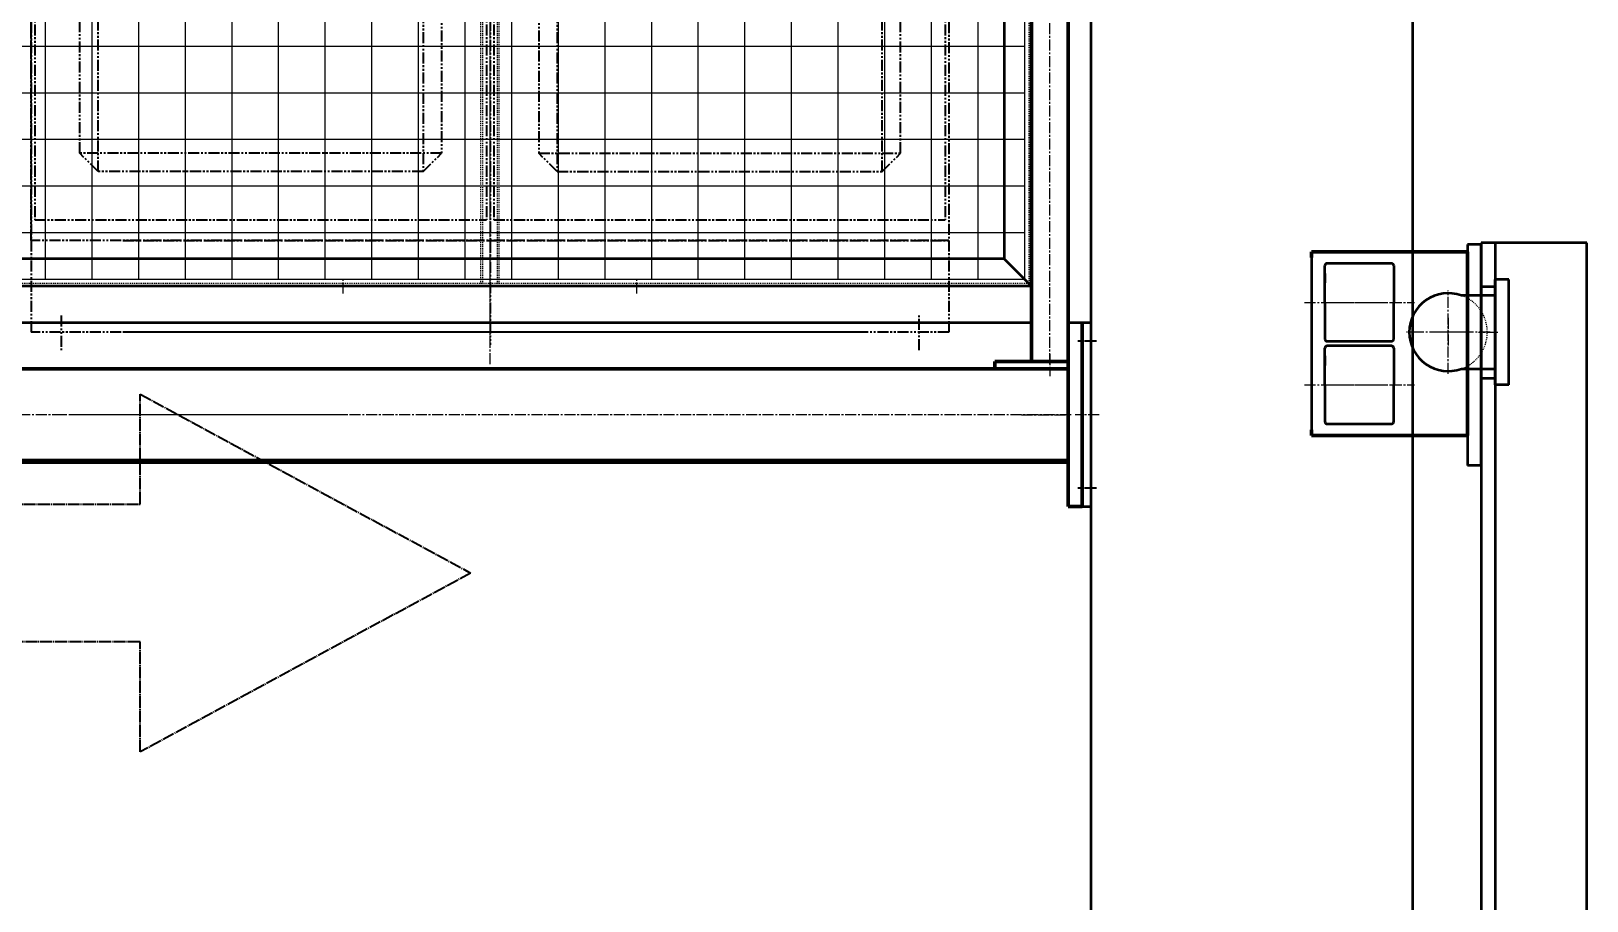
# Model space of a CAD drawing. Header units: millimetres. Extents: x -67280 to 67280, y -47520 to 47520.
# Drawn here: x -46153 to -44458, y 29664 to 30612 of the extents above; entities that cross this region are included whole.
import ezdxf

# ---------------------------------------------------------------- set-up
doc = ezdxf.new("R2010")
doc.units = ezdxf.units.MM
for name, pattern in [('AD_LTYPE10 0.20 mm_1_1_1_1_1_1_1_1_1_1_1_1_1_1_1', [16, 13, -1, 1, -1]), ('AD_LTYPE6 0.09 mm_1_1_1_1_1_1_1_1_1_1_1_1_1_1_1', [16, 13, -1, 1, -1]), ('双点画线', [22, 12, -2, 2, -2, 2, -2]), ('点画线', [18, 12, -2, 2, -2]), ('虚线', [2, 1, -1])]:
    doc.linetypes.add(name, pattern=pattern)
doc.layers.get('0').update_dxf_attribs({"lineweight": 35})
for name, color, linetype, lineweight in [('7', 30, '双点画线', 18), ('EB0', 7, 'Continuous', 35), ('EB0_1', 7, 'Continuous', 35), ('中心线', 1, 'AD_LTYPE6 0.09 mm_1_1_1_1_1_1_1_1_1_1_1_1_1_1_1', 25), ('中心线层', 1, '点画线', 18), ('剖面线层', 6, 'Continuous', 18), ('尺寸线层', 4, 'Continuous', 18), ('粗实线层', 7, 'Continuous', 35), ('粗实线层_1', 7, 'Continuous', 35), ('细实线层', 3, 'Continuous', 18), ('虚线层', 100, '虚线', 18)]:
    doc.layers.add(name, color=color, linetype=linetype, lineweight=lineweight)
doc.styles.add('标准', font='', dxfattribs={"width": 0.667})
doc.styles.get('标准').set_extended_font_data('宋体')
doc.dimstyles.new('标准', dxfattribs={"dimscale": 160, "dimtxt": 2, "dimasz": 1, "dimexe": 1, "dimexo": 0, "dimgap": 1, "dimtad": 1, "dimdec": 1, "dimdsep": 46, "dimtxsty": '标准', "dimblk": '_CAXARROW', "dimcen": 0, "dimdle": 2, "dimaunit": 1, "dimadec": 0, "dimazin": 2, "dimtfac": 0.707107, "dimtdec": 3, "dimtmove": 0, "dimatfit": 3, "dimfxl": 0, "dimfrac": 2, "dimtolj": 1, "dimarcsym": 0})

# ---------------------------------------------------------------- blocks, each defined once
blk = doc.blocks.new('*X93')
at = {"layer": '尺寸线层', "linetype": 'Continuous', "lineweight": 18}
for points in [[(-48363.8, 39764.1), (-48383.8, 39604.1), (-48343.8, 39604.1)], [(-48363.8, 28564.1), (-48383.8, 28724.1), (-48343.8, 28724.1)]]:
    blk.add_hatch(color=0, dxfattribs=at).paths.add_polyline_path(points, flags=0)
at = {"layer": '尺寸线层', "color": 0}
for p, q in [((-46638, 39764.1), (-48523.8, 39764.1)), ((-45960.3, 28564.1), (-48523.8, 28564.1))]:
    blk.add_line(p, q, dxfattribs=at)
at = {"layer": '尺寸线层', "color": 0, "linetype": 'Continuous', "lineweight": 18}
blk.add_line((-48363.8, 28564.1), (-48363.8, 39764.1), dxfattribs=at)
at = {"layer": '尺寸线层', "color": 0, "insert": (-48683.8, 34164.1), "char_height": 320, "width": 1539.614, "attachment_point": 5, "rotation": 90, "line_spacing_factor": 1.15057, "style": '标准'}
blk.add_mtext('\\T1.1;11200', dxfattribs=at)
blk = doc.blocks.new('_CAXARROW')
blk.add_hatch(color=0).paths.add_polyline_path([(0, 0), (-1, 0.125), (-1, -0.125)], flags=0)
blk = doc.blocks.new('*X115')
at = {"layer": '尺寸线层', "linetype": 'Continuous', "lineweight": 18}
for points in [[(-50467.1, 39964.1), (-50447.1, 39804.1), (-50487.1, 39804.1)], [(-50467.1, 28364.1), (-50447.1, 28524.1), (-50487.1, 28524.1)]]:
    blk.add_hatch(color=0, dxfattribs=at).paths.add_polyline_path(points, flags=0)
at = {"layer": '尺寸线层', "color": 0}
for p, q in [((-48673.3, 39964.1), (-50627.1, 39964.1)), ((-45960.3, 28364.1), (-50627.1, 28364.1))]:
    blk.add_line(p, q, dxfattribs=at)
at = {"layer": '尺寸线层', "color": 0, "linetype": 'Continuous', "lineweight": 18}
blk.add_line((-50467.1, 39964.1), (-50467.1, 28364.1), dxfattribs=at)
at = {"layer": '尺寸线层', "color": 0, "insert": (-50787.1, 34314.1), "char_height": 320, "width": 1539.614, "attachment_point": 5, "rotation": 90, "line_spacing_factor": 1.15057, "style": '标准'}
blk.add_mtext('\\T1.1;11600', dxfattribs=at)
blk = doc.blocks.new('*X117')
at = {"layer": 'EB0', "linetype": 'AD_LTYPE10 0.20 mm_1_1_1_1_1_1_1_1_1_1_1_1_1_1_1', "lineweight": 25}
for points in [[(999, -270), (360, -270), (360, -390), (0, -195), (360, 0), (360, -120), (999, -120)], [(360, -120), (999, -120), (999, 0), (1359, -195), (999, -390), (999, -270), (360, -270)]]:
    blk.add_lwpolyline(points, dxfattribs=at)
blk = doc.blocks.new('*X1216')
at = {"layer": 'EB0_1'}
for p, q in [((0, -47), (1180, -47)), ((0, -675), (0, -47)), ((30, -77), (0, -47)), ((1150, -77), (1180, -47)), ((1180, -47), (1180, -675)), ((30, -77), (1150, -77)), ((30, -645), (30, -77)), ((1150, -77), (1150, -645)), ((0, -675), (30, -645)), ((1150, -645), (30, -645)), ((1150, -645), (1180, -675)), ((1180, -675), (0, -675))]:
    blk.add_line(p, q, dxfattribs=at)
at = {"layer": '中心线层', "linetype": '点画线', "lineweight": 18}
for p, q in [((37.5, -85.3), (37.5, -29.2)), ((1142.5, -65.2), (1142.5, -29.2)), ((430, -58), (430, -42)), ((750, -58), (750, -42)), ((20.5, -84.5), (-5.5, -84.5)), ((1188, -84.5), (1162, -84.5)), ((430, -683), (430, -667)), ((750, -683), (750, -667))]:
    blk.add_line(p, q, dxfattribs=at)
at = {"layer": '中心线层'}
blk.add_line((590, -675), (590, -37), dxfattribs=at)
at = {"layer": '剖面线层', "color": 3, "linetype": 'Continuous', "lineweight": 18}
for p, q in [((1172.5, -54.1), (7.5, -54.1)), ((7.5, -667.5), (7.5, -54.5)), ((1172.5, -57.9), (7.5, -57.9)), ((54.9, -667.5), (54.9, -54.5)), ((105.7, -667.5), (105.7, -54.5)), ((156.5, -667.5), (156.5, -54.5)), ((207.3, -667.5), (207.3, -54.5)), ((258.1, -667.5), (258.1, -54.5)), ((308.9, -667.5), (308.9, -54.5)), ((359.7, -667.5), (359.7, -54.5)), ((410.5, -667.5), (410.5, -54.5)), ((461.3, -667.5), (461.3, -54.5)), ((512.1, -667.5), (512.1, -54.5)), ((562.9, -667.5), (562.9, -54.5)), ((613.7, -667.5), (613.7, -54.5)), ((664.5, -667.5), (664.5, -54.5)), ((715.3, -667.5), (715.3, -54.5)), ((766.1, -667.5), (766.1, -54.5)), ((816.9, -667.5), (816.9, -54.5)), ((867.7, -667.5), (867.7, -54.5)), ((918.5, -667.5), (918.5, -54.5)), ((969.3, -667.5), (969.3, -54.5)), ((1020.1, -667.5), (1020.1, -54.5)), ((1070.9, -667.5), (1070.9, -54.5)), ((1121.7, -667.5), (1121.7, -54.5)), ((1172.5, -667.5), (1172.5, -54.5)), ((1172.5, -108.7), (7.5, -108.7)), ((1172.5, -159.5), (7.5, -159.5)), ((1172.5, -210.3), (7.5, -210.3)), ((1172.5, -261.1), (7.5, -261.1)), ((1172.5, -311.9), (7.5, -311.9)), ((1172.5, -362.7), (7.5, -362.7)), ((1172.5, -413.5), (7.5, -413.5)), ((1172.5, -464.3), (7.5, -464.3)), ((1172.5, -515.1), (7.5, -515.1)), ((1172.5, -565.9), (7.5, -565.9)), ((1172.5, -616.7), (7.5, -616.7))]:
    blk.add_line(p, q, dxfattribs=at)
at = {"layer": '细实线层'}
for p, q in [((7.5, -54.5), (1172.5, -54.5)), ((1172.5, -667.5), (7.5, -667.5))]:
    blk.add_line(p, q, dxfattribs=at)
at = {"layer": '虚线层'}
for p, q in [((3, -50), (1177, -50)), ((3, -672), (3, -50)), ((580, -672), (580, -50)), ((582, -672), (582, -50)), ((598, -672), (598, -50)), ((600, -672), (600, -50)), ((1177, -50), (1177, -672)), ((1177, -672), (3, -672))]:
    blk.add_line(p, q, dxfattribs=at)
blk = doc.blocks.new('*X1215')
at = {"layer": '7', "linetype": '双点画线', "lineweight": 25}
for p, q in [((-644.9, -271.5), (-644.9, -2232)), ((-1144.9, -318), (-1145, -2118)), ((-1145, -2118), (-1144.9, -318)), ((-1140.9, -320.5), (-1141, -2095.5)), ((-1140.9, -320.5), (-1141, -2095.5)), ((-648.9, -320.5), (-648.9, -2095.5)), ((-640.9, -320.5), (-640.9, -2095.5)), ((-148.9, -320.5), (-149, -2095.5)), ((-144.9, -318), (-145, -2118)), ((-1071.9, -2043), (-1071.9, -373)), ((-717.9, -373), (-717.9, -2043)), ((-571.9, -373), (-571.9, -2043)), ((-217.9, -2043), (-217.9, -373)), ((-1091.9, -2023), (-1091.9, -393)), ((-697.9, -393), (-697.9, -2023)), ((-591.9, -393), (-591.9, -2023)), ((-197.9, -2023), (-197.9, -393)), ((-1145, -1933.9), (-1144.9, -1484)), ((-697.9, -2023), (-1091.9, -2023)), ((-1071.9, -2043), (-1091.9, -2023)), ((-717.9, -2043), (-697.9, -2023)), ((-571.9, -2043), (-591.9, -2023)), ((-591.9, -2023), (-197.9, -2023)), ((-217.9, -2043), (-197.9, -2023)), ((-717.9, -2043), (-1071.9, -2043)), ((-571.9, -2043), (-217.9, -2043)), ((-1141, -2095.5), (-648.9, -2095.5)), ((-640.9, -2095.5), (-149, -2095.5)), ((-1145, -2118), (-1145, -2218)), ((-145, -2118), (-1145, -2118)), ((-145, -2118), (-1045, -2118)), ((-145, -2118), (-1045, -2118)), ((-1045, -2118), (-145, -2118)), ((-145, -2118), (-145, -2218)), ((-1112.3, -2200), (-1112.3, -2237.5)), ((-177.3, -2237.5), (-177.3, -2200)), ((-145, -2218), (-1145, -2218)), ((-245, -2218), (-1045, -2218))]:
    blk.add_line(p, q, dxfattribs=at)
at = {"layer": 'EB0', "linetype": 'Continuous', "lineweight": 50}
for p, q in [((-55, -2250), (-55, -136)), ((-15, -2250), (-15, -136)), ((0, -2208), (0, -2408)), ((-95, -2258), (-95, -2250)), ((-95, -2250), (-15, -2250)), ((-15, -2250), (-15, -2258)), ((-15, -2258), (-1275, -2258)), ((-15, -2258), (-95, -2258)), ((-15, -2358), (-15, -2258)), ((-15, -2258), (-15, -2358)), ((-15, -2358), (-15, -2258)), ((-15, -2358), (-1275, -2358)), ((-15, -2358), (-15, -2408)), ((0, -2408), (-15, -2408))]:
    blk.add_line(p, q, dxfattribs=at)
at = {"layer": 'EB0'}
for p, q in [((-15, -2148), (-15, -2208)), ((-55, -2168), (-1235, -2168)), ((-55, -2208), (-1235, -2208))]:
    blk.add_line(p, q, dxfattribs=at)
at = {"layer": '中心线层'}
for p, q in [((-645, -2253), (-645, -133)), ((-35, -2253), (-35, -133)), ((-12, -2308), (-1278, -2308)), ((-1052, -2308), (-1118, -2308)), ((-832, -2308), (-1088, -2308)), ((-802, -2308), (-868, -2308))]:
    blk.add_line(p, q, dxfattribs=at)
at = {"layer": '中心线层', "linetype": '点画线', "lineweight": 18}
for p, q in [((-35, -2241.9), (-35, -2266)), ((-66, -2308), (-12, -2308))]:
    blk.add_line(p, q, dxfattribs=at)
at = {"layer": '粗实线层'}
for p, q in [((0, -2208), (-15, -2208)), ((-15, -2208), (-15, -2258)), ((-1235, -2360), (-15, -2360)), ((-15, -2358), (-1145.8, -2358))]:
    blk.add_line(p, q, dxfattribs=at)
at = {"layer": '虚线层', "linetype": '虚线', "lineweight": 18}
blk.add_line((-15, -2208), (-15, -2258), dxfattribs=at)
at = {"layer": '虚线层', "linetype": 'Continuous', "lineweight": 50}
blk.add_line((-15, -2258), (-15, -2358), dxfattribs=at)
at = {"layer": 'EB0'}
blk.add_blockref('*X1216', (-1235, -1493), dxfattribs=at)
blk = doc.blocks.new('*X1299')
at = {"layer": '粗实线层'}
for p, q in [((-15, 0), (-15, 115)), ((0, 115), (-15, 115)), ((0, 0), (0, 115)), ((0, 0), (-15, 0))]:
    blk.add_line(p, q, dxfattribs=at)
blk = doc.blocks.new('*X1214')
at = {"layer": 'EB0'}
for p, q in [((400, 407.5), (400, 10427.5)), ((750, 10427.5), (750, 407.4)), ((390, 1417.5), (390, 1217.5)), ((400, 1417.5), (390, 1417.5)), ((390, 1417.5), (390, 1217.5)), ((390, 1217.5), (400, 1217.5))]:
    blk.add_line(p, q, dxfattribs=at)
at = {"layer": 'EB0', "linetype": 'Continuous', "lineweight": 50}
for p, q in [((640, 1495), (640, 1489)), ((810, 1495), (640, 1495)), ((810, 1495), (810, 1295)), ((640, 1301), (640, 1295)), ((810, 1295), (640, 1295))]:
    blk.add_line(p, q, dxfattribs=at)
at = {"layer": '中心线'}
for p, q in [((405.7, 1397.5), (385.4, 1397.5)), ((405.7, 1237.5), (385.4, 1237.5))]:
    blk.add_line(p, q, dxfattribs=at)
at = {"layer": '中心线层'}
for p, q in [((789, 1362), (789, 1453)), ((632.4, 1440), (658.4, 1440)), ((726.3, 1440), (752.3, 1440)), ((834.5, 1407.5), (743.5, 1407.5)), ((804.5, 1407.5), (773.5, 1407.5)), ((789, 1423), (789, 1392)), ((843, 1407), (822, 1407)), ((632.4, 1350), (658.4, 1350)), ((726.3, 1350), (752.3, 1350)), ((408.7, 1317.5), (382.4, 1317.5))]:
    blk.add_line(p, q, dxfattribs=at)
at = {"layer": '中心线层', "linetype": '点画线', "lineweight": 18}
for p, q in [((657, 1440), (727, 1440)), ((657, 1440), (727, 1440)), ((669.5, 1440), (714.5, 1440)), ((669.5, 1440), (714.5, 1440)), ((657, 1350), (727, 1350)), ((657, 1350), (727, 1350)), ((669.5, 1350), (714.5, 1350)), ((669.5, 1350), (714.5, 1350))]:
    blk.add_line(p, q, dxfattribs=at)
at = {"layer": '粗实线层'}
for p, q in [((825, 1503), (810, 1503)), ((810, 1503), (810, 1312)), ((825, 1312), (825, 1503)), ((640, 1478.5), (640, 1311.5)), ((654.5, 1440), (654.5, 1480)), ((727, 1482.5), (657, 1482.5)), ((729.5, 1480), (729.5, 1440)), ((654.5, 1471.6), (654.5, 1461.2)), ((654.5, 1471.6), (654.5, 1471.6)), ((729.5, 1471.6), (729.5, 1440)), ((729.5, 1471.6), (729.5, 1471.6)), ((840, 1447.5), (803.4, 1447.5)), ((840, 1367.5), (840, 1447.5)), ((654.5, 1440), (654.5, 1400)), ((729.5, 1400), (729.5, 1440)), ((654.5, 1350), (654.5, 1390)), ((657, 1397.5), (727, 1397.5)), ((727, 1392.5), (657, 1392.5)), ((729.5, 1390), (729.5, 1350)), ((654.5, 1381.6), (654.5, 1371.2)), ((654.5, 1381.6), (654.5, 1381.6)), ((729.5, 1381.6), (729.5, 1350)), ((729.5, 1381.6), (729.5, 1381.6)), ((803.4, 1367.5), (840, 1367.5)), ((654.5, 1350), (654.5, 1310)), ((729.5, 1310), (729.5, 1350)), ((640, 1311.5), (640, 1301.5)), ((657, 1307.5), (727, 1307.5)), ((729.5, 1318.3), (729.5, 1318.3)), ((810, 1312), (810, 1262)), ((825, 1262), (825, 1312)), ((825, 1262), (810, 1262))]:
    blk.add_line(p, q, dxfattribs=at)
for centre, radius, start, end in [((657, 1480), 2.5, 90, 180), ((727, 1480), 2.5, 0, 90), ((789, 1407.5), 42.5, 70.2501, 180), ((789, 1407.5), 42.5, 180, 289.7499), ((657, 1400), 2.5, 180, 270), ((657, 1390), 2.5, 90, 180), ((727, 1400), 2.5, 270, 0.001), ((727, 1390), 2.5, 0, 90), ((657, 1310), 2.5, 180, 270), ((727, 1310), 2.5, 270, 0.001)]:
    blk.add_arc(centre, radius, start, end, dxfattribs=at)
at = {"layer": '粗实线层_1'}
for p, q in [((640, 1495), (640, 1295)), ((840, 1505), (825, 1505)), ((825, 1505), (825, 335)), ((840, 1505), (840, 175)), ((940, 1505), (840, 1505)), ((840, 1505), (840, 335)), ((940, 175), (940, 1505)), ((840, 1457), (825, 1457)), ((840, 1357), (825, 1357))]:
    blk.add_line(p, q, dxfattribs=at)
at = {"layer": '虚线层', "linetype": '虚线', "lineweight": 18}
for start, end in [(360, 70.2501), (289.7499, 360)]:
    blk.add_arc((789, 1407.5), 42.5, start, end, dxfattribs=at)
at = {"layer": 'EB0'}
blk.add_blockref('*X1215', (390, 3625.5), dxfattribs=at)
at = {"layer": '粗实线层_1'}
blk.add_blockref('*X1299', (855, 1350), dxfattribs=at)

msp = doc.modelspace()

# ---------------------------------------------------------------- block references
at = {"layer": '尺寸线层'}
msp.add_blockref('*X117', (-47033.122, 30216.516), dxfattribs=at)

# ---------------------------------------------------------------- dimensions: what is measured, and where the dimension line sits
dim = msp.add_linear_dim(base=(-50467.116, 28364.126), p1=(-48673.343, 39964.126), p2=(-45960.324, 28364.126), angle=270, dimstyle='标准', override={"dimsah": 1, "dimtfill": 1, "dimtzin": 8}, dxfattribs=at)
dim.commit()
dim.dimension.update_dxf_attribs({"geometry": '*X115', "text_midpoint": (-50467.116, 34314.126), "dimtype": 160})
dim = msp.add_linear_dim(base=(-48363.756, 39764.126), p1=(-45960.324, 28564.126), p2=(-46637.969, 39764.126), angle=90, dimstyle='标准', override={"dimsah": 1, "dimtfill": 1, "dimtzin": 8}, dxfattribs=at)
dim.commit()
dim.dimension.update_dxf_attribs({"geometry": '*X93', "text_midpoint": (-48363.756, 34164.126)})

# ---------------------------------------------------------------- next in the draw order: block references
at = {"layer": 'EB0'}
msp.add_blockref('*X1214', (-45397.969, 28876.626), dxfattribs=at)

doc.saveas('drawing.dxf')
